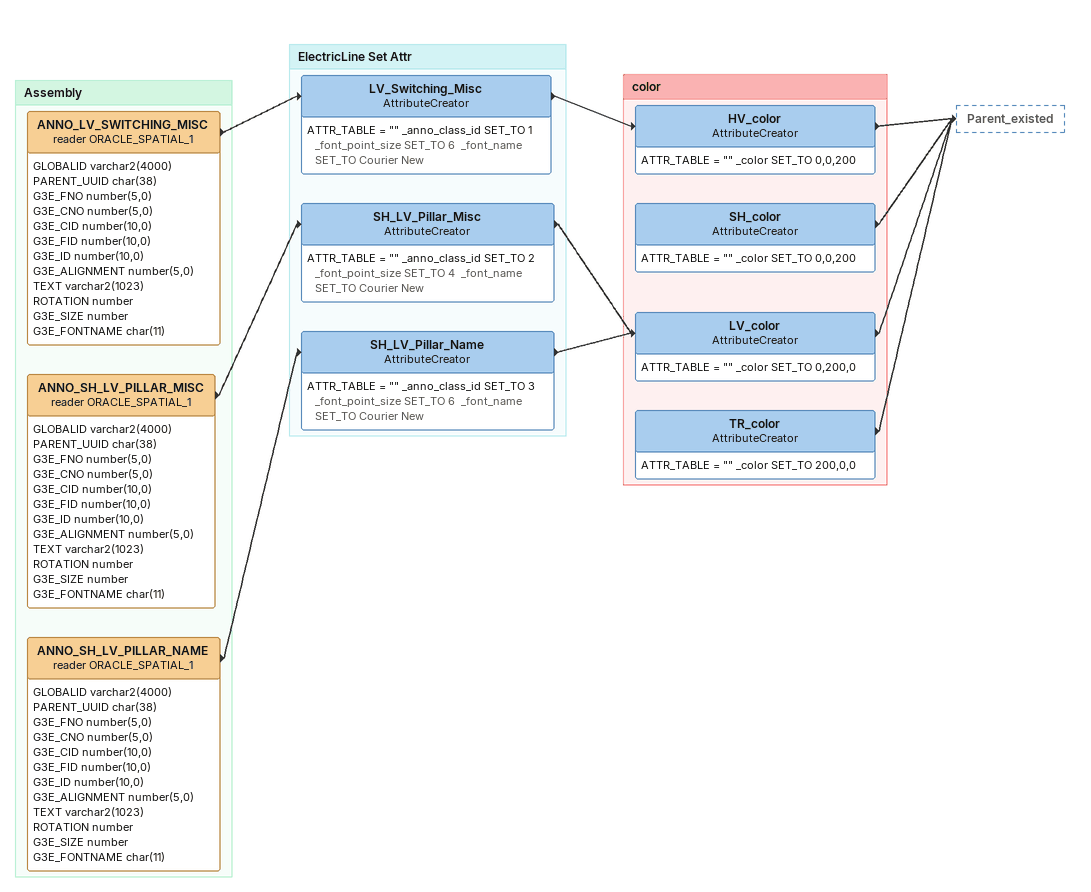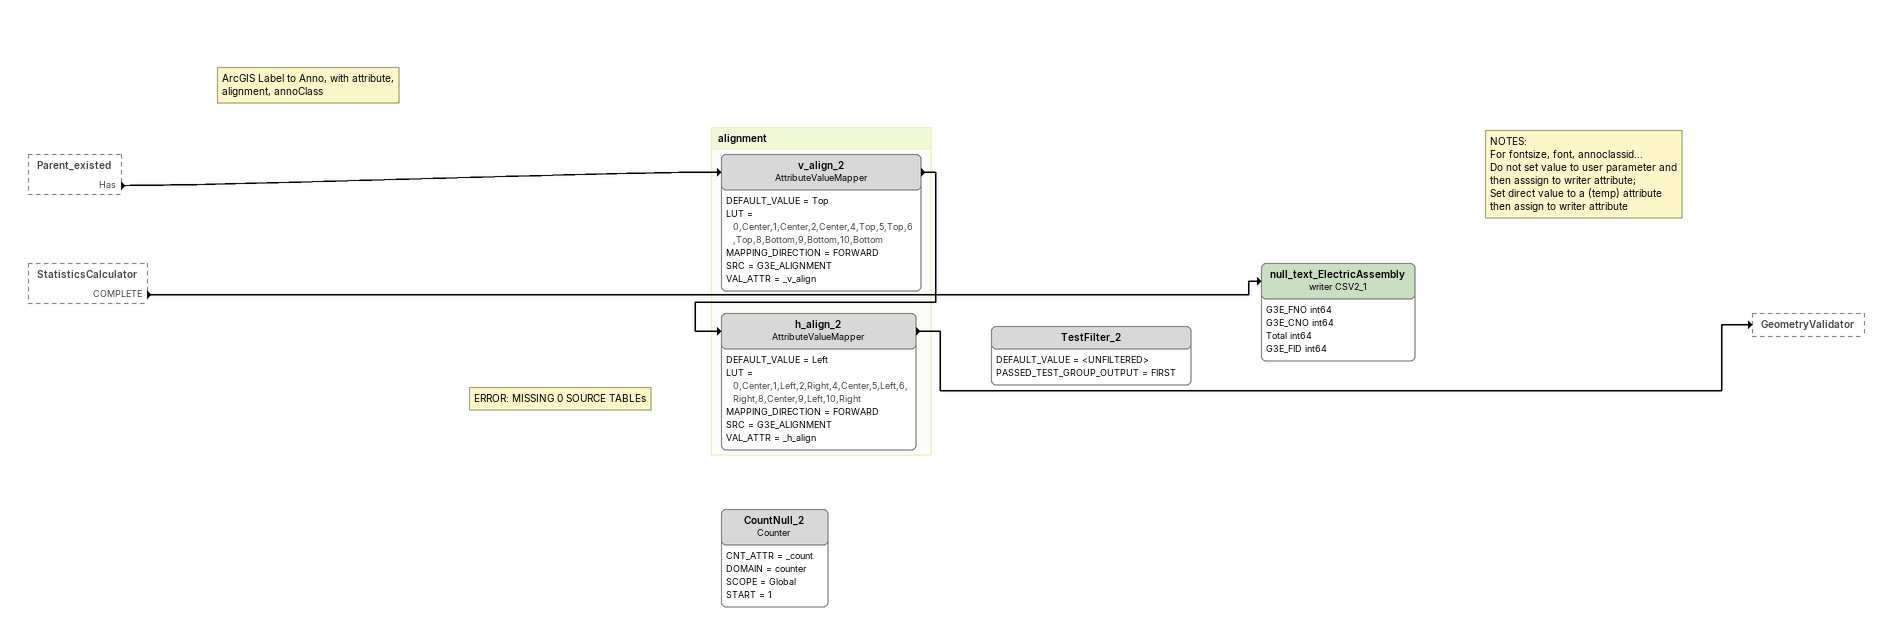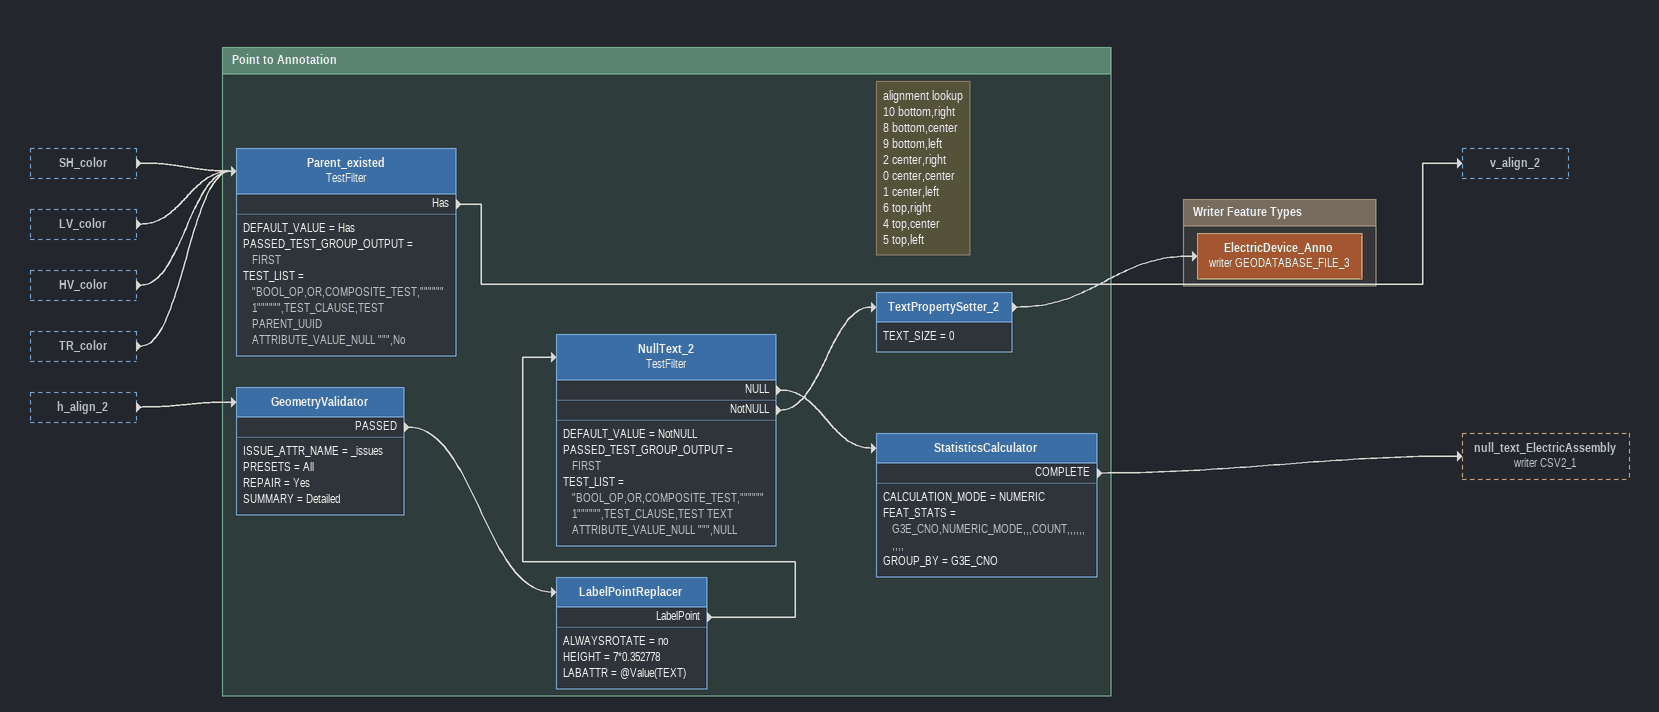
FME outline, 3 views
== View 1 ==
Bookmark: Assembly
ANNO_LV_SWITCHING_MISC (reader ORACLE_SPATIAL_1)
    attributes: GLOBALID varchar2(4000), PARENT_UUID char(38), G3E_FNO number(5,0), G3E_CNO number(5,0), G3E_CID number(10,0), G3E_FID number(10,0), G3E_ID number(10,0), G3E_ALIGNMENT number(5,0), TEXT varchar2(1023), ROTATION number, G3E_SIZE number, G3E_FONTNAME char(11)
    -> LV_Switching_Misc
ANNO_SH_LV_PILLAR_MISC (reader ORACLE_SPATIAL_1)
    attributes: GLOBALID varchar2(4000), PARENT_UUID char(38), G3E_FNO number(5,0), G3E_CNO number(5,0), G3E_CID number(10,0), G3E_FID number(10,0), G3E_ID number(10,0), G3E_ALIGNMENT number(5,0), TEXT varchar2(1023), ROTATION number, G3E_SIZE number, G3E_FONTNAME char(11)
    -> SH_LV_Pillar_Misc
ANNO_SH_LV_PILLAR_NAME (reader ORACLE_SPATIAL_1)
    attributes: GLOBALID varchar2(4000), PARENT_UUID char(38), G3E_FNO number(5,0), G3E_CNO number(5,0), G3E_CID number(10,0), G3E_FID number(10,0), G3E_ID number(10,0), G3E_ALIGNMENT number(5,0), TEXT varchar2(1023), ROTATION number, G3E_SIZE number, G3E_FONTNAME char(11)
    -> SH_LV_Pillar_Name

Bookmark: ElectricLine Set Attr
LV_Switching_Misc: AttributeCreator
    ATTR_TABLE = "" _anno_class_id SET_TO 1  _font_point_size SET_TO 6  _font_name SET_TO Courier New
    -> HV_color
SH_LV_Pillar_Misc: AttributeCreator
    ATTR_TABLE = "" _anno_class_id SET_TO 2  _font_point_size SET_TO 4  _font_name SET_TO Courier New
    -> LV_color
SH_LV_Pillar_Name: AttributeCreator
    ATTR_TABLE = "" _anno_class_id SET_TO 3  _font_point_size SET_TO 6  _font_name SET_TO Courier New
    -> LV_color

Bookmark: color
HV_color: AttributeCreator
    ATTR_TABLE = "" _color SET_TO 0,0,200
    -> Parent_existed
LV_color: AttributeCreator
    ATTR_TABLE = "" _color SET_TO 0,200,0
    -> Parent_existed
SH_color: AttributeCreator
    ATTR_TABLE = "" _color SET_TO 0,0,200
    -> Parent_existed
TR_color: AttributeCreator
    ATTR_TABLE = "" _color SET_TO 200,0,0
    -> Parent_existed

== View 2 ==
Parent_existed [outside]
    Has -> v_align_2
StatisticsCalculator [outside]
    COMPLETE -> null_text_ElectricAssembly (writer CSV2_1)
Note: NOTES: / For fontsize, font, annoclassid... / Do not set value to user parameter and then asssign to writer attribute; / Set direct value to a (temp) attribute then assign to writer attribute
null_text_ElectricAssembly (writer CSV2_1)
    attributes: G3E_FNO int64, G3E_CNO int64, Total int64, G3E_FID int64
Note: ArcGIS Label to Anno, with attribute, alignment, annoClass
Note: ERROR: MISSING 0 SOURCE TABLEs
CountNull_2: Counter
    CNT_ATTR = _count
    DOMAIN = counter
    SCOPE = Global
    START = 1
TestFilter_2
    DEFAULT_VALUE = <UNFILTERED>
    PASSED_TEST_GROUP_OUTPUT = FIRST

Bookmark: alignment
v_align_2: AttributeValueMapper
    DEFAULT_VALUE = Top
    LUT = 0,Center,1,Center,2,Center,4,Top,5,Top,6,Top,8,Bottom,9,Bottom,10,Bottom
    MAPPING_DIRECTION = FORWARD
    SRC = G3E_ALIGNMENT
    VAL_ATTR = _v_align
    -> h_align_2
h_align_2: AttributeValueMapper
    DEFAULT_VALUE = Left
    LUT = 0,Center,1,Left,2,Right,4,Center,5,Left,6,Right,8,Center,9,Left,10,Right
    MAPPING_DIRECTION = FORWARD
    SRC = G3E_ALIGNMENT
    VAL_ATTR = _h_align
    -> GeometryValidator

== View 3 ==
SH_color [outside]
    -> Parent_existed
LV_color [outside]
    -> Parent_existed
HV_color [outside]
    -> Parent_existed
TR_color [outside]
    -> Parent_existed
h_align_2 [outside]
    -> GeometryValidator

Bookmark: Point to Annotation
Parent_existed: TestFilter
    DEFAULT_VALUE = Has
    PASSED_TEST_GROUP_OUTPUT = FIRST
    TEST_LIST = "BOOL_OP,OR,COMPOSITE_TEST,""""""1"""""",TEST_CLAUSE,TEST PARENT_UUID ATTRIBUTE_VALUE_NULL """,No
    Has -> v_align_2
GeometryValidator
    ISSUE_ATTR_NAME = _issues
    PRESETS = All
    REPAIR = Yes
    SUMMARY = Detailed
    PASSED -> LabelPointReplacer
LabelPointReplacer
    ALWAYSROTATE = no
    HEIGHT = 7*0.352778
    LABATTR = @Value(TEXT)
    LabelPoint -> NullText_2
NullText_2: TestFilter
    DEFAULT_VALUE = NotNULL
    PASSED_TEST_GROUP_OUTPUT = FIRST
    TEST_LIST = "BOOL_OP,OR,COMPOSITE_TEST,""""""1"""""",TEST_CLAUSE,TEST TEXT ATTRIBUTE_VALUE_NULL """,NULL
    NULL -> StatisticsCalculator
    NotNULL -> TextPropertySetter_2
Note: alignment lookup / 10 bottom,right / 8 bottom,center / 9 bottom,left / 2 center,right / 0 center,center / 1 center,left / 6 top,right / 4 top,center / 5 top,left
TextPropertySetter_2
    TEXT_SIZE = 0
    -> ElectricDevice_Anno (writer GEODATABASE_FILE_3)
StatisticsCalculator
    CALCULATION_MODE = NUMERIC
    FEAT_STATS = G3E_CNO,NUMERIC_MODE,,,COUNT,,,,,,,,,,
    GROUP_BY = G3E_CNO
    COMPLETE -> null_text_ElectricAssembly (writer CSV2_1)

Bookmark: Writer Feature Types
ElectricDevice_Anno (writer GEODATABASE_FILE_3)
